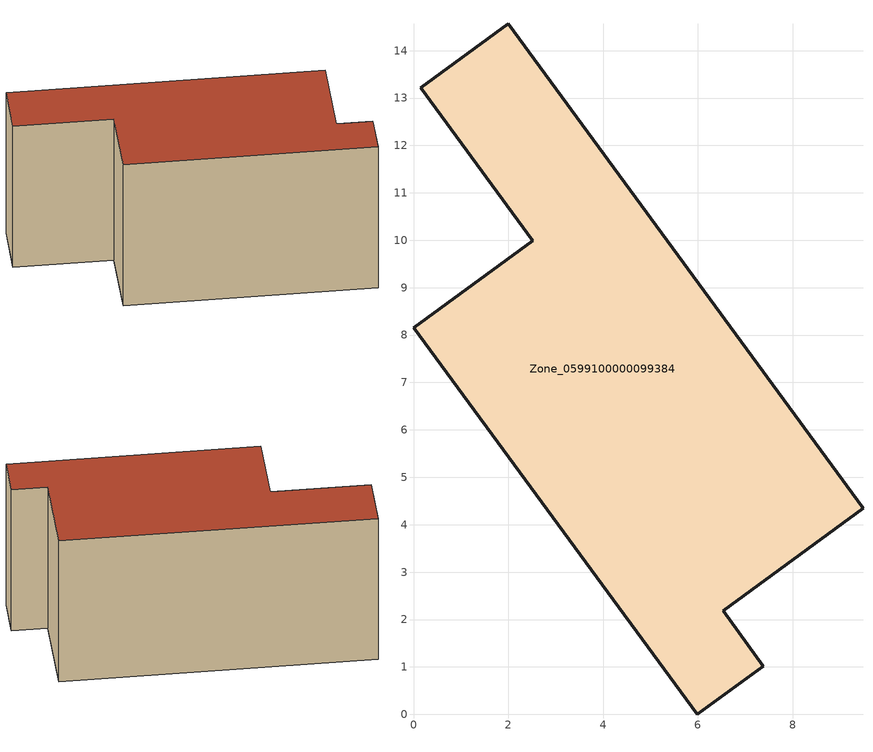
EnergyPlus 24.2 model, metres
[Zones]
Zone_0599100000099384
 floor ground (C_G): 5.98,0 0,8.15 2.51,9.99 0.15,13.22 2,14.57 9.48,4.35 6.53,2.19 7.38,1.02 z0
 wall outside (C_F): 6.53,2.19 9.48,4.35 2,14.57 0.15,13.22 2.51,9.99 0,8.15 5.98,0 7.38,1.02 6.53,2.19 z0:6.83
 roof outside (C_R): 0,8.15 5.98,0 7.38,1.02 6.53,2.19 9.48,4.35 2,14.57 0.15,13.22 2.51,9.99 z6.83
[BUILDING]
Pand.0599100000099384: North Axis=0; Terrain=City; Loads Convergence Tolerance Value=0.04; Temperature Convergence Tolerance Value=0.4; Solar Distribution=FullExterior; Maximum Number of Warmup Days=25; Minimum Number of Warmup Days=1
[Site:Location]
Rotterdam.The.Hague.AP_ZH_NLD Design_Conditions: Latitude=51.96; Longitude=4.45; Time Zone=1; Elevation=-4.5
[SITE:GROUNDTEMPERATURE:BUILDINGSURFACE]
18, 18, 18, 18, 18, 18, 18, 18, 18, 18, 18, 18
[MATERIAL] Thermal Absorptance=0.9; Solar Absorptance=0.7; Visible Absorptance=0.7
Name | Roughness | Thickness | Conductivity | Density | Specific Heat
G.TI.1975-1991 | MediumSmooth | 0.15 | 0.288461 | 540 | 1210
F.TI.1975-1991 | Rough | 0.3 | 0.230769 | 1920 | 840
R.TI.1975-1991 | MediumRough | 0.2 | 0.153846 | 1500 | 1000
[CONSTRUCTION]
C_G: G.TI.1975-1991
C_F: F.TI.1975-1991
C_R: R.TI.1975-1991
[ZONE]
Zone_0599100000099384: Type=1; Multiplier=1; Ceiling Height=Autocalculate; Volume=Autocalculate; Floor Area=autocalculate; Part of Total Floor Area=Yes
[ZONEINFILTRATION:DESIGNFLOWRATE]
Infil_Zone_0599100000099384: Zone or ZoneList or Space or SpaceList=Zone_0599100000099384; Schedule=AlwaysOn; Design Flow Rate Calculation Method=Flow/Area; Flow Rate per Floor Area=0.003; Constant Term Coefficient=1; Temperature Term Coefficient=0; Velocity Term Coefficient=0; Velocity Squared Term Coefficient=0
[HVACTEMPLATE:ZONE:IDEALLOADSAIRSYSTEM]
Zone_0599100000099384: Maximum Heating Supply Air Temperature=50; Minimum Cooling Supply Air Temperature=13; Maximum Heating Supply Air Humidity Ratio=0.0156; Minimum Cooling Supply Air Humidity Ratio=0.0077; Heating Limit=NoLimit; Cooling Limit=NoLimit; Dehumidification Control Type=ConstantSensibleHeatRatio; Cooling Sensible Heat Ratio=0.7; Dehumidification Setpoint=60; Humidification Control Type=None; Humidification Setpoint=30; Outdoor Air Method=None; Outdoor Air Flow Rate per Person=0.00944; Outdoor Air Flow Rate per Zone Floor Area=0; Outdoor Air Flow Rate per Zone=0; Demand Controlled Ventilation Type=None; Outdoor Air Economizer Type=NoEconomizer; Heat Recovery Type=None; Sensible Heat Recovery Effectiveness=0.7; Latent Heat Recovery Effectiveness=0.65
[ZONECONTROL:THERMOSTAT]
ThermostatControl_Zone_0599100000099384: Zone or ZoneList=Zone_0599100000099384; Control Type Schedule=DualSetpointControlType; Control 1=Thermostat_Zone_0599100000099384; Temperature Difference Between Cutout And Setpoint=0
[THERMOSTATSETPOINT:DUALSETPOINT]
Thermostat_Zone_0599100000099384: Heating Setpoint Temperature Schedule=HeatingSetpoint_Zone_0599100000099384; Cooling Setpoint Temperature Schedule=CoolingSetpoint_Zone_0599100000099384
[SCHEDULE:COMPACT]
HeatingSetpoint_Zone_0599100000099384: Through: 12/31, For: AllDays, Until: 24:00, 21
CoolingSetpoint_Zone_0599100000099384: Through: 12/31, For: AllDays, Until: 24:00, 24
DualSetpointControlType: Through: 12/31, For: AllDays, Until: 24:00, 4
AlwaysOn: Through: 12/31, For: AllDays, Until: 24:00, 1
